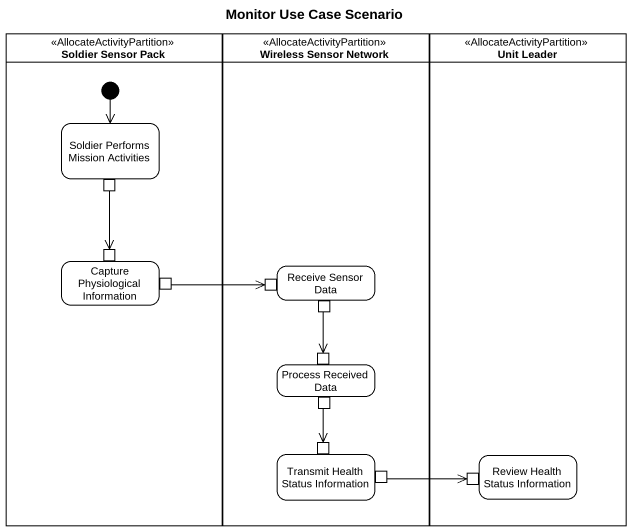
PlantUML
@startuml
title Monitor Use Case Scenario
hide empty description
state "Soldier Sensor Pack" as Soldier_Sensor_Pack <<AllocateActivityPartition>> {
  state "Soldier Performs Mission Activities" as Soldier_Performs_Mission {
    state pin1 <<outputPin>>
  }
  state "Capture Physiological Information" as Capture_Physiological {
    state pin2 <<inputPin>>
    state pin3 <<outputPin>>
  }
  [*] --> Soldier_Performs_Mission
}
state "Wireless Sensor Network" as Wireless_Sensor_Network <<AllocateActivityPartition>> {
  state "Receive Sensor Data" as Receive_Sensor_Data {
    state pin4 <<inputPin>>
    state pin5 <<outputPin>>
  }
  state "Process Received Data" as Process_Received_Data {
    state pin6 <<inputPin>>
    state pin7 <<outputPin>>
  }
  state "Transmit Health Status Information" as Transmit_Health_Status {
    state pin8 <<inputPin>>
    state pin9 <<outputPin>>
  }
}
state "Unit Leader" as Unit_Leader <<AllocateActivityPartition>> {
  state "Review Health Status Information" as Review_Health_Status {
    state pin10 <<inputPin>>
  }
}
pin1 --> pin2
pin3 -right-> pin4
pin5 --> pin6
pin7 --> pin8
pin9 -right-> pin10
@enduml
